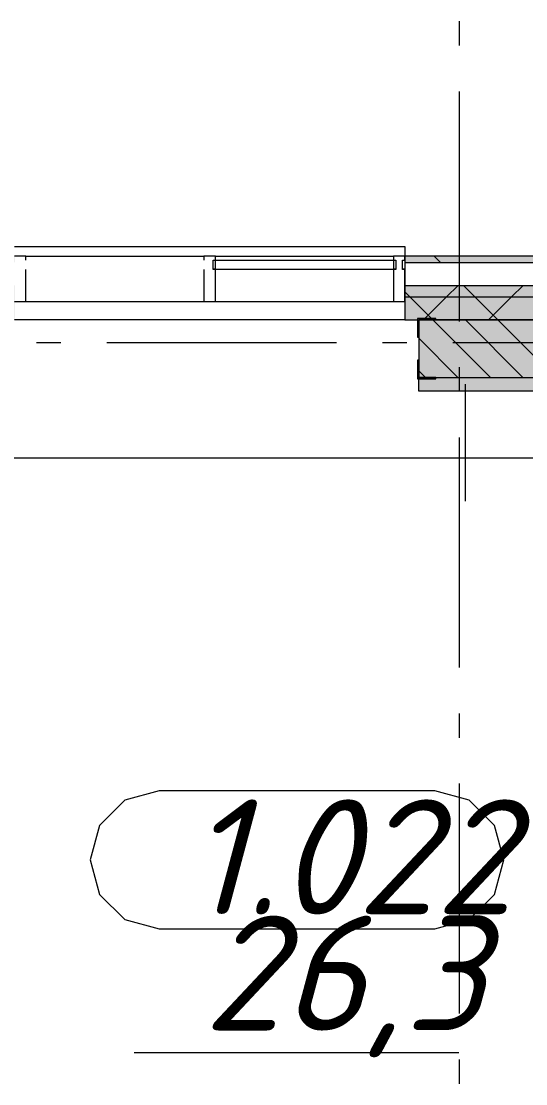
# Model space of a CAD drawing. Header units: millimetres. Extents: x -537608 to 253996, y -217170 to 186033.
# Drawn here: x -319182 to -316986, y -127723 to -123100 of the extents above; entities that cross this region are included whole.
import ezdxf

# ---------------------------------------------------------------- set-up
doc = ezdxf.new("R2010")
doc.units = ezdxf.units.MM
doc.layers.add('PDF _Геометрия', color=7, linetype='Continuous')
doc.layers.add('PDF _Текст', color=7, linetype='Continuous')
doc.layers.add('PDF _Сплошная заливка', color=7, linetype='Continuous', true_color=0xffffff)
doc.styles.add('PDF ISOCPEUR Italic', font='isocpeui.ttf')

msp = doc.modelspace()

# ---------------------------------------------------------------- hatches: boundary and pattern name
at = {"layer": 'PDF _Сплошная заливка', "transparency": 33554559}
h = msp.add_hatch(color=256, dxfattribs=at)
h.paths.add_polyline_path([(-276766.1698, -124149.6224), (-276766.1698, -124122.6244), (-280081.5092, -124122.6244), (-280081.5092, -124149.6224), (-277423.2667, -124149.6224)], flags=0)
h.paths.add_polyline_path([(-281781.5102, -124149.6224), (-281781.5102, -124122.6244), (-282976.5099, -124122.6244), (-282976.5099, -124149.6224), (-282061.2479, -124149.6224)], flags=0)
h.paths.add_polyline_path([(-284676.511, -124149.6224), (-284676.511, -124122.6244), (-288766.5135, -124122.6244), (-288766.5135, -124149.6224), (-285012.6906, -124149.6224)], flags=0)
h.paths.add_polyline_path([(-290466.5125, -124149.6224), (-290466.5125, -124122.6244), (-317511.9667, -124122.6244), (-317511.9667, -124149.6224), (-290493.9411, -124149.6224)], flags=0)
h.paths.add_polyline_path([(-320851.6344, -124149.6224), (-319211.9699, -124149.6224), (-319211.9699, -124122.6244), (-321036.1857, -124122.6244), (-321036.1857, -124149.6224)], flags=0)
h.paths.add_polyline_path([(-322959.8077, -124149.6224), (-322736.1846, -124149.6224), (-322736.1846, -124122.6244), (-324536.1883, -124122.6244), (-324536.1883, -124149.6224), (-323803.077, -124149.6224)], flags=0)
h.paths.add_polyline_path([(-326236.1872, -124149.6224), (-326236.1872, -124122.6244), (-328036.1908, -124122.6244), (-328036.1908, -124149.6224), (-326332.885, -124149.6224)], flags=0)
h.paths.add_polyline_path([(-331441.1878, -124149.6224), (-329736.1897, -124149.6224), (-329736.1897, -124122.6244), (-331441.1878, -124122.6244)], flags=0)
h.paths.add_polyline_path([(-333161.192, -124149.6224), (-333161.192, -124122.6244), (-333373.1891, -124122.6244), (-333373.1891, -124149.6224)], flags=0)
h = msp.add_hatch(color=256, dxfattribs=at)
h.paths.add_polyline_path([(-277423.2667, -124299.6231), (-276766.1698, -124299.6231), (-276766.1698, -124249.6228), (-280081.5092, -124249.6228), (-280081.5092, -124299.6231), (-278266.536, -124299.6231)], flags=0)
h.paths.add_polyline_path([(-281781.5102, -124299.6231), (-281781.5102, -124249.6228), (-282976.5099, -124249.6228), (-282976.5099, -124299.6231), (-282061.2479, -124299.6231)], flags=0)
h.paths.add_polyline_path([(-284676.511, -124299.6231), (-284676.511, -124249.6228), (-288766.5135, -124249.6228), (-288766.5135, -124299.6231), (-285012.6906, -124299.6231)], flags=0)
h.paths.add_polyline_path([(-290493.9411, -124299.6231), (-290466.5125, -124299.6231), (-290466.5125, -124249.6228), (-317511.9667, -124249.6228), (-317511.9667, -124299.6231), (-290915.5758, -124299.6231)], flags=0)
h.paths.add_polyline_path([(-319211.9699, -124299.6231), (-319211.9699, -124249.6228), (-321036.1857, -124249.6228), (-321036.1857, -124299.6231), (-319586.7304, -124299.6231)], flags=0)
h.paths.add_polyline_path([(-326236.1872, -124299.6231), (-326236.1872, -124249.6228), (-328036.1908, -124249.6228), (-328036.1908, -124299.6231), (-326332.885, -124299.6231)], flags=0)
h.paths.add_polyline_path([(-322959.8077, -124299.6231), (-322736.1846, -124299.6231), (-322736.1846, -124249.6228), (-324536.1883, -124249.6228), (-324536.1883, -124299.6231), (-323803.077, -124299.6231)], flags=0)
h.paths.add_polyline_path([(-329736.1897, -124299.6231), (-329736.1897, -124249.6228), (-331441.1878, -124249.6228), (-331441.1878, -124299.6231), (-330127.5969, -124299.6231)], flags=0)
h.paths.add_polyline_path([(-333161.192, -124299.6231), (-333161.192, -124249.6228), (-333373.1891, -124249.6228), (-333373.1891, -124299.6231)], flags=0)
h = msp.add_hatch(color=256, dxfattribs=at)
h.paths.add_polyline_path([(-276766.1698, -124399.6235), (-276766.1698, -124299.6231), (-280081.5092, -124299.6231), (-280081.5092, -124399.6235), (-277423.2667, -124399.6235)], flags=0)
h.paths.add_polyline_path([(-282482.8826, -124399.6235), (-281781.5102, -124399.6235), (-281781.5102, -124299.6231), (-282976.5099, -124299.6231), (-282976.5099, -124399.6235), (-282904.5172, -124399.6235)], flags=0)
h.paths.add_polyline_path([(-284676.511, -124399.6235), (-284676.511, -124299.6231), (-288766.5135, -124299.6231), (-288766.5135, -124399.6235), (-285012.6906, -124399.6235)], flags=0)
h.paths.add_polyline_path([(-290466.5125, -124399.6235), (-290466.5125, -124299.6231), (-317511.9667, -124299.6231), (-317511.9667, -124399.6235), (-290493.9411, -124399.6235)], flags=0)
h.paths.add_polyline_path([(-319211.9699, -124399.6235), (-319211.9699, -124299.6231), (-321036.1857, -124299.6231), (-321036.1857, -124399.6235), (-319586.7304, -124399.6235)], flags=0)
h.paths.add_polyline_path([(-323803.077, -124399.6235), (-322736.1846, -124399.6235), (-322736.1846, -124299.6231), (-324536.1883, -124299.6231), (-324536.1883, -124399.6235), (-324224.7117, -124399.6235)], flags=0)
h.paths.add_polyline_path([(-328036.1908, -124399.6235), (-326236.1872, -124399.6235), (-326236.1872, -124299.6231), (-328036.1908, -124299.6231)], flags=0)
h.paths.add_polyline_path([(-329736.1897, -124399.6235), (-329736.1897, -124299.6231), (-331441.1878, -124299.6231), (-331441.1878, -124399.6235), (-330127.5969, -124399.6235)], flags=0)
h.paths.add_polyline_path([(-333161.192, -124399.6235), (-333161.192, -124299.6231), (-333373.1891, -124299.6231), (-333373.1891, -124399.6235)], flags=0)
h = msp.add_hatch(color=256, dxfattribs=at)
h.paths.add_polyline_path([(-316226.1833, -124649.6246), (-316226.1833, -124399.6235), (-317451.628, -124399.6235), (-317451.628, -124649.6246), (-316406.1833, -124649.6246)], flags=0)
h.paths.add_polyline_path([(-319876.1866, -124649.6246), (-319876.1866, -124399.6235), (-320036.1856, -124399.6235), (-320036.1856, -124649.6246)], flags=0)
h.paths.add_polyline_path([(-320096.1841, -124649.6246), (-320071.184, -124649.6246), (-320071.184, -124399.6235), (-320975.847, -124399.6235), (-320975.847, -124649.6246), (-320429.9997, -124649.6246)], flags=0)
h.paths.add_polyline_path([(-323876.1871, -124649.6246), (-323526.1855, -124649.6246), (-323526.1855, -124399.6235), (-324475.8495, -124399.6235), (-324475.8495, -124649.6246), (-323896.188, -124649.6246)], flags=0)
h.paths.add_polyline_path([(-322926.1872, -124649.6246), (-322795.8473, -124649.6246), (-322795.8473, -124399.6235), (-322926.1872, -124399.6235)], flags=0)
h.paths.add_polyline_path([(-327126.1885, -124649.6246), (-327126.1885, -124399.6235), (-327278.3206, -124399.6235), (-327278.3206, -124649.6246), (-327176.1543, -124649.6246)], flags=0)
h.paths.add_polyline_path([(-330970.8663, -124649.6246), (-329795.8524, -124649.6246), (-329795.8524, -124399.6235), (-331051.1886, -124399.6235), (-331051.1886, -124649.6246), (-330991.1901, -124649.6246)], flags=0)
h.paths.add_polyline_path([(-327975.8478, -124649.6246), (-327313.319, -124649.6246), (-327313.319, -124399.6235), (-327975.8478, -124399.6235)], flags=0)
h.paths.add_polyline_path([(-326526.1901, -124649.6246), (-326355.8484, -124649.6246), (-326355.8484, -124399.6235), (-326526.1901, -124399.6235)], flags=0)
h.paths.add_polyline_path([(-326295.8499, -124649.6246), (-326295.8499, -124399.6235), (-326320.85, -124399.6235), (-326320.85, -124649.6246)], flags=0)
at = {"layer": 'PDF _Сплошная заливка', "true_color": 0xff7d7d, "transparency": 33554559}
msp.add_hatch(color=11, dxfattribs=at).paths.add_polyline_path([(-316526.1847, -124709.6231), (-316466.1861, -124709.6231), (-316466.1861, -124649.6246), (-317451.628, -124649.6246), (-317451.628, -124709.6231), (-317056.9225, -124709.6231)])

# ---------------------------------------------------------------- linework, layer by layer
at = {"layer": 'PDF _Геометрия', "color": 253, "lineweight": 9, "true_color": 0xaaaaaa}
for p, q in [((-317276.1837, -123099.9536), (-317276.1837, -123205.7885)), ((-317276.1837, -123405.7894), (-317276.1837, -124405.7895)), ((-319211.9699, -124079.6212), (-317511.9667, -124079.6212)), ((-317511.9667, -124079.6212), (-317511.9667, -124122.6244)), ((-318346.9687, -124177.6237), (-318336.966, -124177.6237)), ((-317561.9669, -124177.6237), (-317551.9686, -124177.6237)), ((-317521.9693, -124177.6237), (-317511.9667, -124177.6237)), ((-319009.6137, -124499.6239), (-319115.4486, -124499.6239)), ((-317809.617, -124499.6239), (-318809.6171, -124499.6239)), ((-317503.7811, -124499.6239), (-317609.6161, -124499.6239)), ((-316303.7802, -124499.6239), (-317303.7803, -124499.6239)), ((-317276.1837, -124605.7904), (-317276.1837, -124711.621)), ((-317276.1837, -124911.6219), (-317276.1837, -125911.6221)), ((-317276.1837, -126111.623), (-317276.1837, -126217.4579)), ((-317276.1837, -126417.4545), (-317276.1837, -127417.4589)), ((-318731.5424, -126489.5397), (-318841.3516, -126599.3447)), ((-318581.546, -126449.344), (-318731.5424, -126489.5397)), ((-317381.545, -126449.344), (-318581.546, -126449.344)), ((-317231.5443, -126489.5397), (-317381.545, -126449.344)), ((-317121.735, -126599.3447), (-317231.5443, -126489.5397)), ((-318841.3516, -126599.3447), (-318881.543, -126749.3454)), ((-317081.5437, -126749.3454), (-317121.735, -126599.3447)), ((-318881.543, -126749.3454), (-318841.3516, -126899.346)), ((-317121.735, -126899.346), (-317081.5437, -126749.3454)), ((-318841.3516, -126899.346), (-318731.5424, -127009.1553)), ((-317231.5443, -127009.1553), (-317121.735, -126899.346)), ((-318731.5424, -127009.1553), (-318581.546, -127049.3467)), ((-317381.545, -127049.3467), (-317231.5443, -127009.1553)), ((-318581.546, -127049.3467), (-317381.545, -127049.3467)), ((-318690.5845, -127587.383), (-317277.6692, -127587.383)), ((-317276.1837, -127617.4555), (-317276.1837, -127723.2905))]:
    msp.add_line(p, q, dxfattribs=at)
at = {"layer": 'PDF _Геометрия', "lineweight": 9}
for p, q in [((-319161.9697, -124122.6244), (-319211.9699, -124122.6244)), ((-319161.9697, -124139.624), (-319161.9697, -124122.6244)), ((-319161.9697, -124122.6244), (-318386.9662, -124122.6244)), ((-318336.966, -124122.6244), (-318386.9662, -124122.6244)), ((-318386.9662, -124122.6244), (-318386.9662, -124139.624)), ((-318336.966, -124122.6244), (-317561.9669, -124122.6244)), ((-318336.966, -124139.624), (-318336.966, -124122.6244)), ((-317511.9667, -124122.6244), (-317561.9669, -124122.6244)), ((-317561.9669, -124122.6244), (-317561.9669, -124139.624)), ((-317511.9667, -124139.624), (-317511.9667, -124122.6244)), ((-290466.5125, -124122.6244), (-317511.9667, -124122.6244)), ((-317511.9667, -124122.6244), (-317511.9667, -124149.6224)), ((-319161.9697, -124319.624), (-319161.9697, -124179.6217)), ((-318386.9662, -124179.6217), (-318386.9662, -124319.624)), ((-318346.9687, -124179.6217), (-318346.9687, -124139.624)), ((-318346.9687, -124139.624), (-318336.966, -124139.624)), ((-318336.966, -124179.6217), (-318346.9687, -124179.6217)), ((-318336.966, -124179.6217), (-318336.966, -124139.624)), ((-318336.966, -124139.624), (-317561.9669, -124139.624)), ((-317561.9669, -124179.6217), (-318336.966, -124179.6217)), ((-318336.966, -124319.624), (-318336.966, -124179.6217)), ((-317561.9669, -124139.624), (-317561.9669, -124179.6217)), ((-317561.9669, -124139.624), (-317551.9686, -124139.624)), ((-317551.9686, -124179.6217), (-317561.9669, -124179.6217)), ((-317561.9669, -124179.6217), (-317561.9669, -124319.624)), ((-317551.9686, -124139.624), (-317551.9686, -124179.6217)), ((-317521.9693, -124179.6217), (-317521.9693, -124139.624)), ((-317521.9693, -124139.624), (-317511.9667, -124139.624)), ((-317511.9667, -124179.6217), (-317521.9693, -124179.6217)), ((-317511.9667, -124149.6224), (-290466.5125, -124149.6224)), ((-317511.9667, -124149.6224), (-317511.9667, -124249.6228)), ((-317511.9667, -124319.624), (-317511.9667, -124179.6217)), ((-317511.9667, -124249.6228), (-290466.5125, -124249.6228)), ((-317511.9667, -124249.6228), (-317511.9667, -124299.6231)), ((-317330.3822, -124299.6231), (-317280.3819, -124249.6228)), ((-317206.9361, -124299.6231), (-317256.9363, -124249.6228)), ((-317047.5399, -124299.6231), (-316997.5397, -124249.6228)), ((-319211.9699, -124319.624), (-319161.9697, -124319.624)), ((-319161.9697, -124319.624), (-318386.9662, -124319.624)), ((-318386.9662, -124319.624), (-318336.966, -124319.624)), ((-318336.966, -124319.624), (-317561.9669, -124319.624)), ((-317561.9669, -124319.624), (-317511.9667, -124319.624)), ((-317489.7826, -124299.6231), (-317511.9667, -124277.439)), ((-317511.9667, -124299.6231), (-290466.5125, -124299.6231)), ((-317511.9667, -124299.6231), (-317511.9667, -124399.6235)), ((-317389.7822, -124399.6235), (-317489.7826, -124299.6231)), ((-317430.3826, -124399.6235), (-317330.3822, -124299.6231)), ((-317106.9399, -124399.6235), (-317206.9361, -124299.6231)), ((-317147.536, -124399.6235), (-317047.5399, -124299.6231)), ((-317511.9667, -124399.6235), (-315576.1848, -124399.6235)), ((-316226.1833, -124399.6235), (-317451.628, -124399.6235)), ((-317451.628, -124399.6235), (-317451.628, -124649.6246)), ((-317139.7811, -124649.6246), (-317389.7822, -124399.6235)), ((-316998.3578, -124649.6246), (-317248.3589, -124399.6235)), ((-316856.9388, -124649.6246), (-317106.9399, -124399.6235)), ((-317281.2001, -124649.6246), (-317451.628, -124479.1967)), ((-317422.6234, -124649.6246), (-317451.628, -124620.6199)), ((-317451.628, -124649.6246), (-316466.1861, -124649.6246)), ((-317451.628, -124709.6231), (-317451.628, -124649.6246)), ((-317451.628, -124649.6246), (-316466.1861, -124649.6246)), ((-317249.3923, -124679.6238), (-317249.3923, -125188.5221)), ((-316526.1847, -124709.6231), (-317451.628, -124709.6231))]:
    msp.add_line(p, q, dxfattribs=at)
at = {"layer": 'PDF _Геометрия', "color": 8, "lineweight": 9, "true_color": 0x787878}
msp.add_line((-317357.208, -124149.6224), (-317384.206, -124122.6244), dxfattribs=at)
at = {"layer": 'PDF _Геометрия', "color": 9, "lineweight": 9, "true_color": 0xc0c0c0}
for p, q in [((-317511.9667, -124399.6235), (-319211.9699, -124399.6235)), ((-319216.1854, -124999.6218), (-316526.1847, -124999.6218))]:
    msp.add_line(p, q, dxfattribs=at)
at = {"layer": 'PDF _Геометрия', "color": 253, "lineweight": 20, "true_color": 0xaaaaaa}
for p, q in [((-317376.6276, -124393.6253), (-317457.6261, -124393.6253)), ((-317457.6261, -124393.6253), (-317457.6261, -124474.6238)), ((-317451.628, -124474.6238), (-317451.628, -124399.6235)), ((-317451.628, -124399.6235), (-317376.6276, -124399.6235)), ((-317376.6276, -124399.6235), (-317376.6276, -124393.6253)), ((-317457.6261, -124474.6238), (-317451.628, -124474.6238)), ((-317451.628, -124574.6243), (-317457.6261, -124574.6243)), ((-317457.6261, -124574.6243), (-317457.6261, -124655.6227)), ((-317451.628, -124649.6246), (-317451.628, -124574.6243)), ((-317457.6261, -124655.6227), (-317376.6276, -124655.6227)), ((-317376.6276, -124649.6246), (-317451.628, -124649.6246)), ((-317376.6276, -124655.6227), (-317376.6276, -124649.6246))]:
    msp.add_line(p, q, dxfattribs=at)

# ---------------------------------------------------------------- texts
at = {"layer": 'PDF _Текст', "char_height": 500, "attachment_point": 4, "style": 'PDF ISOCPEUR Italic'}
for s, insert in [('1.022', (-318462.8751, -126736.0595)), ('26,3', (-318389.8727, -127300.0088))]:
    msp.add_mtext(s, dxfattribs=dict(at, insert=insert))

doc.saveas('drawing.dxf')
